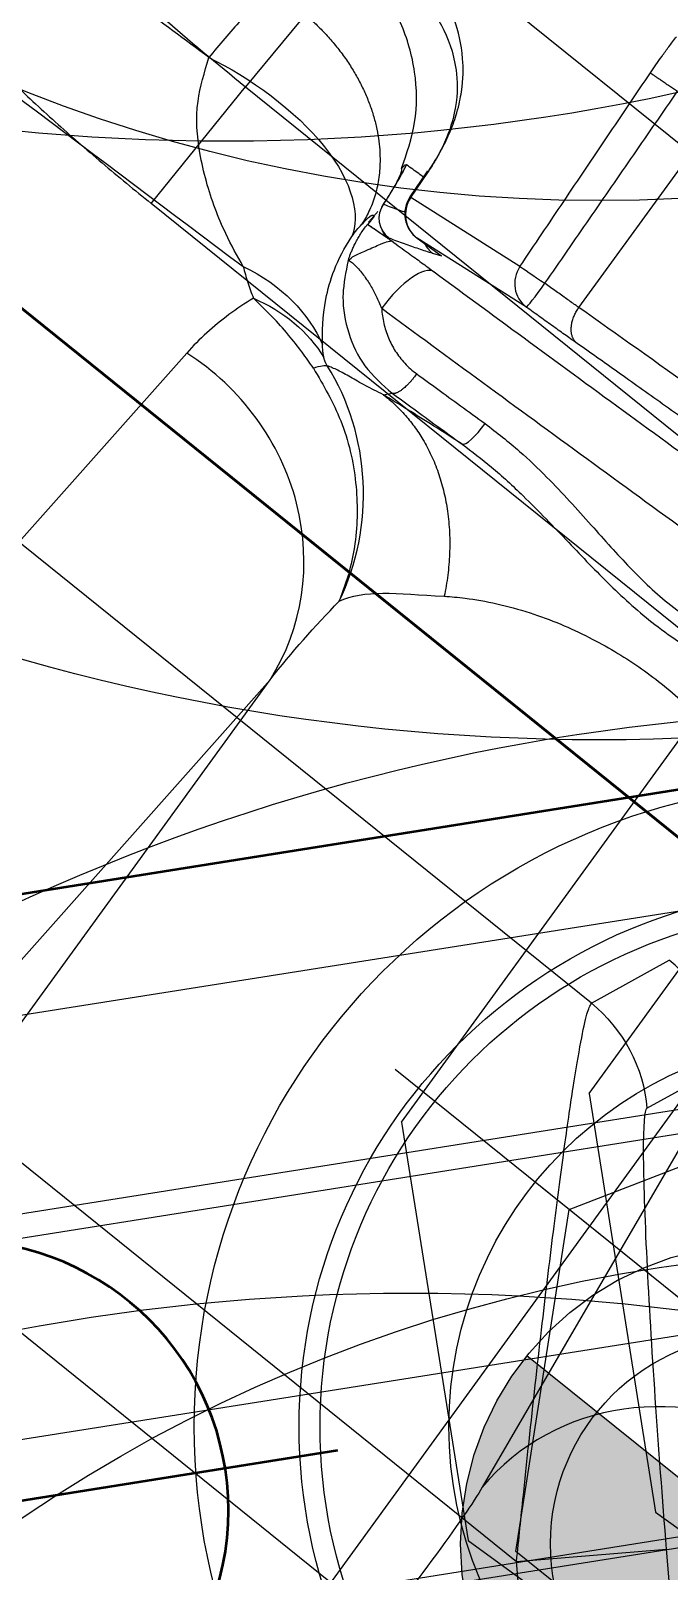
# Model space of a CAD drawing. Header units: millimetres. Extents: x 10462777 to 22643323, y 453826 to 1389191.
# Drawn here: x 11287668.36 to 11287679.01, y 585182.22 to 585207.93 of the extents above; entities that cross this region are included whole.
import ezdxf

# ---------------------------------------------------------------- set-up
doc = ezdxf.new("R2010")
doc.units = ezdxf.units.MM
doc.header["$LTSCALE"] = 200
doc.header["$MEASUREMENT"] = 0
for name, pattern in [('CENTER', [2, 1.25, -0.25, 0.25, -0.25]), ('HIDDEN', [3.75, 2.5, -1.25]), ('PHANTOM', [2.5, 1.25, -0.25, 0.25, -0.25, 0.25, -0.25])]:
    doc.linetypes.add(name, pattern=pattern)
doc.layers.get('0').update_dxf_attribs({"linetype": 'CONTINUOUS'})
for name, color, linetype in [('1', 1, 'CENTER'), ('CDQ2A50-25DC-A93L', 7, 'CONTINUOUS'), ('CENTER', 1, 'CONTINUOUS'), ('CL', 3, 'CONTINUOUS'), ('DR1433-A-002-023-000', 7, 'CONTINUOUS'), ('DR1501-002-005-002', 7, 'CONTINUOUS'), ('HIDDEN', 7, 'HIDDEN'), ('HL', 2, 'HIDDEN')]:
    doc.layers.add(name, color=color, linetype=linetype)
doc.layers.add('DR1431-08-005-000', color=7, linetype='CONTINUOUS', lineweight=50)
doc.layers.add('LAYOUT', color=8, linetype='CONTINUOUS', lineweight=25)

# ---------------------------------------------------------------- blocks, each defined once
blk = doc.blocks.new('A$C321A0869')
at = {"layer": '1', "color": 155, "linetype": 'Continuous'}
for p, q in [((388.255, 253.219), (388.255, 285.091)), ((391.308, 251.071), (391.308, 285.091)), ((391.336, 285.091), (391.336, 251.072)), ((380.218, 283.892), (380.218, 248.347)), ((394.042, 267.311), (396.544, 267.311)), ((394.042, 250.404), (394.042, 267.311)), ((396.544, 267.311), (396.544, 250.404)), ((406.611, 267.169), (396.544, 267.311)), ((388.255, 253.219), (389.63, 252.66)), ((387.473, 251.397), (388.848, 250.838)), ((378.934, 247.128), (380.218, 248.347)), ((380.218, 248.347), (381.947, 246.525)), ((123.156, 243.104), (123.156, 246.992)), ((380.663, 245.306), (381.947, 246.525)), ((119.774, 243.464), (119.792, 242.941)), ((119.809, 242.94), (119.792, 243.447)), ((119.792, 242.941), (119.809, 242.94)), ((121.958, 243.08), (119.809, 242.94)), ((122.444, 242.595), (120.295, 242.455)), ((120.295, 242.455), (120.794, 242.452)), ((120.646, 242.403), (120.794, 242.452)), ((121.372, 240.01), (121.476, 240.115)), ((118.309, 238.644), (117.273, 228.161)), ((132.31, 215.653), (132.31, 236.044)), ((132.438, 235.91), (133.419, 226.225)), ((122.638, 235.051), (121.602, 224.568)), ((122.638, 215.654), (122.638, 235.051))]:
    blk.add_line(p, q, dxfattribs=at)
blk.add_arc((120.295, 242.958), 0.503, 181.9319, 269.732, dxfattribs=at)
for centre, major_axis, ratio, start_param, end_param in [((387.119, 252.66), (-0.947, -2.33), 0.998404, 1.145984, 1.956304), ((120.295, 242.958), (0.033, -0.502), 0.965941, 4.684311, 6.215689), ((122.444, 243.098), (-0.503, -0.018), 0.001214, 0.261636, 1.604682), ((122.444, 243.098), (0.033, -0.502), 0.965941, 4.684311, 6.215689), ((122.444, 243.098), (0, -0.503), 0.0339, 0.017463, 1.570816), ((119.908, 242.584), (-0.106, 0.388), 0.997822, 1.304169, 2.873854), ((120.646, 242.806), (-0.127, 0.382), 0.998478, 2.312751, 2.819629), ((119.91, 242.581), (-0.083, -0.394), 0.996405, 6.0569, 6.490677), ((119.929, 242.57), (-0.343, 0.21), 0.999791, 1.672901, 2.119949), ((120.851, 241.16), (0.007, 1.006), 0.347159, 0.01862, 1.57304), ((122.912, 240.617), (-0.001, 0.503), 0.231957, 3.195414, 4.712032), ((118.623, 234.875), (4.004, -0.396), 0.938232, 0.151692, 1.741606), ((137.434, 226.048), (4.004, 0.405), 0.940056, 1.554234, 2.987664)]:
    blk.add_ellipse(centre, major_axis=major_axis, ratio=ratio, start_param=start_param, end_param=end_param, dxfattribs=at)
for points, degree in [([(395.207, 274.352), (395.145, 274.333), (395.021, 274.243), (394.841, 273.945), (394.671, 273.494), (394.514, 272.9), (394.375, 272.178), (394.257, 271.345), (394.163, 270.419), (394.093, 269.423), (394.051, 268.377), (394.042, 267.669), (394.042, 267.311)], 3), ([(388.255, 253.219), (388.255, 252.539), (387.965, 251.865), (387.473, 251.397)], 3), ([(381.947, 246.525), (382.567, 247.113), (383.814, 248.282), (385.566, 249.876), (386.985, 251.101), (387.431, 251.414), (387.473, 251.397)], 3), ([(121.821, 246.974), (121.819, 247.026), (121.816, 247.136), (121.814, 247.312), (121.814, 247.505), (121.817, 247.645), (121.819, 247.718)], 3), ([(121.958, 243.08), (121.943, 243.518), (121.912, 244.39), (121.866, 245.688), (121.836, 246.546), (121.821, 246.974)], 3), ([(122.461, 243.098), (122.451, 243.536), (122.43, 244.407), (122.399, 245.705), (122.379, 246.564), (122.369, 246.992)], 3), ([(119.4, 243.242), (119.402, 243.276), (119.407, 243.326), (119.42, 243.342), (119.429, 243.342)], 3), ([(119.513, 242.525), (119.509, 242.585), (119.501, 242.705), (119.486, 242.875), (119.468, 243.028), (119.447, 243.149), (119.424, 243.226), (119.408, 243.243), (119.4, 243.242)], 3), ([(119.507, 242.584), (119.504, 242.642), (119.496, 242.758), (119.483, 242.928), (119.468, 243.089), (119.45, 243.232), (119.436, 243.309), (119.429, 243.342)], 3), ([(115.711, 242.854), (114.713, 242.863), (113.715, 242.871), (112.717, 242.88)], 3), ([(119.501, 242.429), (119.481, 242.193)], 1), ([(119.513, 242.525), (119.509, 242.536), (119.503, 242.555), (119.505, 242.574), (119.507, 242.584)], 3), ([(123.487, 242.602), (123.415, 242.6), (123.263, 242.599), (123.004, 242.596), (122.728, 242.595), (122.54, 242.595), (122.444, 242.595)], 3), ([(135.148, 242.515), (135.13, 242.521), (135.044, 242.533), (134.76, 242.551), (134.327, 242.568), (133.754, 242.583), (133.057, 242.597), (132.249, 242.609), (131.35, 242.619), (130.378, 242.626), (129.356, 242.63), (128.306, 242.632), (127.252, 242.631), (126.216, 242.628), (125.223, 242.621), (124.298, 242.613), (123.748, 242.606), (123.487, 242.602)], 3), ([(119.409, 242.094), (119.416, 242.14), (119.423, 242.186), (119.43, 242.224)], 3), ([(119.91, 242.179), (119.908, 242.179), (119.905, 242.18), (119.907, 242.181), (119.908, 242.181)], 3), ([(119.908, 242.181), (119.997, 242.206), (120.17, 242.254), (120.416, 242.328), (120.571, 242.378), (120.646, 242.403)], 3), ([(119.929, 242.168), (119.93, 242.17), (119.928, 242.174), (119.918, 242.177), (119.91, 242.179)], 3), ([(119.978, 242.168), (120.039, 242.168), (120.157, 242.168), (120.316, 242.168), (120.46, 242.168), (120.593, 242.167), (120.723, 242.167), (120.809, 242.166), (120.851, 242.166)], 3), ([(120.851, 242.166), (121.505, 242.162), (122.831, 242.154), (124.885, 242.147), (126.973, 242.143), (129.073, 242.143), (131.162, 242.146), (133.221, 242.154), (134.55, 242.161), (135.206, 242.165)], 3), ([(119.396, 241.836), (119.392, 241.932), (119.398, 242.021), (119.409, 242.094)], 3), ([(119.581, 241.476), (119.576, 241.493), (119.565, 241.527), (119.55, 241.578), (119.535, 241.638), (119.52, 241.706), (119.507, 241.782), (119.495, 241.865), (119.487, 241.955), (119.483, 242.051), (119.484, 242.117), (119.485, 242.151)], 3), ([(119.485, 242.151), (119.487, 242.151), (119.49, 242.152), (119.493, 242.153), (119.495, 242.154)], 3), ([(119.581, 241.476), (119.661, 241.3), (119.74, 241.123), (119.846, 240.966)], 3), ([(120.502, 241.16), (120.556, 241.094), (120.673, 240.972), (120.878, 240.822), (121.101, 240.71), (121.348, 240.636), (121.526, 240.618), (121.618, 240.618)], 3), ([(109.057, 240.517), (112.113, 240.467), (115.169, 240.416), (118.225, 240.366)], 3), ([(118.225, 240.366), (118.913, 240.505), (119.58, 240.365), (120.056, 240.091)], 3), ([(121.618, 240.618), (121.757, 240.617), (122.047, 240.617), (122.517, 240.617), (122.854, 240.617), (123.029, 240.617)], 3), ([(118.672, 240.038), (119.195, 240.164), (119.749, 240.122), (120.204, 239.928)], 3), ([(122.919, 240.115), (122.726, 240.104), (122.356, 240.082), (121.84, 240.046), (121.524, 240.022), (121.372, 240.01)], 3), ([(121.476, 240.115), (121.618, 240.115), (121.915, 240.115), (122.395, 240.114), (122.74, 240.115), (122.919, 240.115)], 3), ([(118.672, 240.038), (118.607, 239.885), (118.494, 239.578), (118.372, 239.113), (118.324, 238.801), (118.309, 238.644)], 3), ([(120.33, 239.85), (120.321, 239.853), (120.304, 239.861), (120.284, 239.871), (120.267, 239.881), (120.252, 239.89), (120.239, 239.9), (120.226, 239.909), (120.215, 239.918), (120.208, 239.925), (120.204, 239.928)], 3), ([(120.167, 239.683), (120.238, 239.785), (120.294, 239.841), (120.33, 239.85)], 3), ([(122.8, 236.787), (122.561, 238.147), (121.593, 239.347), (120.33, 239.85)], 3), ([(122.8, 236.787), (123.016, 237.193), (123.484, 237.441), (124.171, 237.884)], 3), ([(122.638, 235.051), (122.66, 235.629), (122.714, 236.208), (122.8, 236.787)], 3), ([(133.419, 226.225), (133.447, 225.946), (133.473, 224.896), (133.427, 223.25), (133.391, 222.426)], 3)]:
    blk.add_open_spline(points, degree=degree, dxfattribs=at)
for points, degree, knots in [([(397.189, 272.343), (397.14, 272.305), (397.049, 272.233), (396.929, 271.914), (396.838, 271.539), (396.771, 271.158), (396.673, 270.448), (396.561, 269.202), (396.549, 267.925), (396.544, 267.311)], 3, [0, 0, 0, 0, 0.136527, 0.254978, 0.355332, 0.437573, 0.501689, 0.760466, 1, 1, 1, 1]), ([(380.218, 248.347), (380.529, 248.549), (381.095, 248.917), (382.197, 249.628), (383.477, 250.442), (384.88, 251.319), (386.057, 252.038), (386.989, 252.588), (387.665, 252.967), (388.113, 253.193), (388.208, 253.21), (388.255, 253.219)], 3, [0, 0, 0, 0, 0.083326, 0.151672, 0.297407, 0.434564, 0.562079, 0.68028, 0.791298, 0.896614, 1, 1, 1, 1]), ([(119.792, 243.447), (119.782, 243.599), (119.764, 243.877), (119.691, 244.248), (119.59, 244.585), (119.407, 244.987), (119.09, 245.426), (118.39, 246.013), (117.035, 246.472), (115.867, 246.22), (115.124, 246.06)], 3, [0, 0, 0, 0, 0.024222, 0.044598, 0.069096, 0.101718, 0.167094, 0.268718, 0.534495, 1, 1, 1, 1]), ([(117.139, 245.845), (117.381, 245.863), (117.831, 245.815), (118.516, 245.616), (119.085, 245.241), (119.48, 244.741), (119.687, 244.227), (119.763, 243.82), (119.787, 243.554), (119.791, 243.417), (119.791, 243.348)], 3, [0, 0, 0, 0, 0.296494, 0.526122, 0.741357, 0.86778, 0.933922, 0.966829, 0.983319, 1, 1, 1, 1]), ([(119.4, 243.242), (119.321, 243.499), (119.159, 244.024), (118.653, 244.704), (117.986, 245.226), (117.265, 245.529), (116.784, 245.576), (116.576, 245.591)], 3, [0, 0, 0, 0, 0.202889, 0.416222, 0.63221, 0.842478, 1, 1, 1, 1]), ([(115.884, 244.367), (115.864, 244.258), (115.823, 244.04), (115.756, 243.551), (115.729, 243.132), (115.711, 242.853)], 3, [0, 0, 0, 0, 0.249858, 0.499983, 1, 1, 1, 1]), ([(119.779, 243.342), (119.747, 243.342), (119.634, 243.342), (119.516, 243.342), (119.429, 243.342)], 3, [0, 0, 0, 0, 0.285384, 1, 1, 1, 1]), ([(115.711, 242.853), (116.445, 242.985), (117.406, 242.987), (118.884, 242.578), (119.316, 242.19), (119.396, 241.836)], 3, [0, 0, 0, 0, 0.5, 0.5, 1, 1, 1, 1]), ([(123.156, 243.104), (123.138, 243.104), (123.061, 243.102), (122.909, 243.1), (122.692, 243.098), (122.539, 243.098), (122.462, 243.098), (122.461, 243.098)], 3, [0, 0, 0, 0, 0.094752, 0.395036, 0.694761, 0.994476, 1, 1, 1, 1]), ([(135.65, 243.018), (135.606, 243.025), (135.52, 243.039), (135.136, 243.058), (134.617, 243.075), (133.987, 243.09), (133.289, 243.102), (132.554, 243.112), (131.811, 243.119), (130.484, 243.13), (128.377, 243.137), (125.511, 243.131), (123.946, 243.113), (123.156, 243.104)], 3, [0, 0, 0, 0, 0.077293, 0.150401, 0.219337, 0.284093, 0.34467, 0.401065, 0.453279, 0.501308, 0.664235, 0.830466, 1, 1, 1, 1]), ([(118.225, 240.366), (118.038, 240.452), (117.723, 240.598), (117.14, 240.949), (116.551, 241.411), (115.982, 242.066), (115.794, 242.611), (115.711, 242.854)], 3, [0, 0, 0, 0, 0.193806, 0.326914, 0.597095, 0.821193, 1, 1, 1, 1]), ([(119.507, 242.584), (119.596, 242.608), (119.721, 242.643), (119.842, 242.679), (119.879, 242.69)], 3, [0, 0, 0, 0, 0.689149, 1, 1, 1, 1]), ([(119.43, 242.224), (119.434, 242.248), (119.443, 242.293), (119.46, 242.337), (119.476, 242.337), (119.486, 242.337)], 3, [0, 0, 0, 0, 0.274607, 0.572651, 1, 1, 1, 1]), ([(119.485, 242.151), (119.497, 242.155), (119.632, 242.159), (119.69, 242.161), (119.788, 242.163), (119.819, 242.164), (119.88, 242.166), (119.947, 242.167), (119.978, 242.168)], 2, [0, 0, 0, 0.5, 0.5, 0.75, 0.75, 0.875, 0.875, 1, 1, 1]), ([(119.495, 242.154), (119.496, 242.178), (119.499, 242.23), (119.5, 242.297), (119.501, 242.333)], 3, [0, 0, 0, 0, 0.462687, 1, 1, 1, 1]), ([(119.929, 242.168), (119.734, 242.163), (119.665, 242.161), (119.547, 242.157), (119.495, 242.154)], 2, [0, 0, 0, 0.5, 0.5, 1, 1, 1]), ([(119.581, 241.476), (119.59, 241.516), (119.607, 241.6), (119.74, 241.808), (119.85, 242.006), (119.939, 242.14), (119.965, 242.159), (119.978, 242.168)], 3, [0, 0, 0, 0, 0.183346, 0.388593, 0.642443, 0.828075, 1, 1, 1, 1]), ([(120.056, 240.091), (119.934, 240.251), (119.785, 240.46), (119.53, 241.018), (119.412, 241.37), (119.396, 241.836)], 3, [0, 0, 0, 0, 0.5, 0.5, 1, 1, 1, 1]), ([(119.581, 241.476), (119.582, 241.476), (119.583, 241.481), (119.597, 241.488), (119.641, 241.489), (119.709, 241.482), (119.797, 241.466), (119.898, 241.441), (120.001, 241.408), (120.101, 241.37), (120.195, 241.328), (120.285, 241.282), (120.377, 241.232), (120.449, 241.19), (120.493, 241.165), (120.502, 241.16)], 3, [0, 0, 0, 0, 0.012537, 0.117886, 0.223447, 0.32978, 0.437729, 0.542233, 0.635813, 0.718463, 0.792113, 0.857908, 0.920039, 0.983129, 1, 1, 1, 1]), ([(120.502, 241.16), (121.195, 241.156), (122.582, 241.148), (124.738, 241.141), (126.921, 241.137), (129.119, 241.137), (131.304, 241.141), (133.462, 241.148), (134.852, 241.155), (135.547, 241.159)], 3, [0, 0, 0, 0, 0.142909, 0.285792, 0.428662, 0.571517, 0.714357, 0.85718, 1, 1, 1, 1]), ([(119.846, 240.966), (119.852, 240.956), (119.975, 240.778), (120.284, 240.48), (120.84, 240.175), (121.26, 240.136), (121.476, 240.115)], 3, [0, 0, 0, 0, 0.018504, 0.337846, 0.659315, 1, 1, 1, 1]), ([(123.029, 240.617), (123.275, 240.61), (123.729, 240.596), (124.364, 240.506), (124.927, 240.401), (125.442, 240.29), (125.929, 240.183), (126.544, 240.059), (127.347, 239.951), (128.195, 240.002), (128.916, 240.139), (129.484, 240.274), (130.06, 240.417), (130.68, 240.557), (131.399, 240.689), (131.922, 240.72), (132.207, 240.738)], 3, [0, 0, 0, 0, 0.080725, 0.148995, 0.208367, 0.266347, 0.319067, 0.36904, 0.467913, 0.577834, 0.63918, 0.702779, 0.764647, 0.82981, 0.9073, 1, 1, 1, 1]), ([(118.225, 240.366), (118.295, 240.308), (118.431, 240.197), (118.593, 240.09), (118.672, 240.038)], 3, [0, 0, 0, 0, 0.51284, 1, 1, 1, 1]), ([(122.919, 240.115), (123.126, 240.111), (123.569, 240.101), (124.373, 240.004), (125.29, 239.837), (126.299, 239.649), (127.329, 239.54), (128.445, 239.596), (129.405, 239.784), (130.193, 239.953), (130.855, 240.084), (131.562, 240.198), (132.073, 240.224), (132.308, 240.235)], 3, [0, 0, 0, 0, 0.066143, 0.141795, 0.256863, 0.361252, 0.46566, 0.583208, 0.712167, 0.773874, 0.837655, 0.925215, 1, 1, 1, 1]), ([(120.167, 239.683), (120.064, 239.718), (119.844, 239.795), (119.488, 239.893), (119.086, 239.983), (118.816, 240.019), (118.672, 240.038)], 3, [0, 0, 0, 0, 0.202391, 0.434547, 0.698637, 1, 1, 1, 1]), ([(120.204, 239.928), (120.19, 239.941), (120.155, 239.975), (120.106, 240.029), (120.072, 240.07), (120.056, 240.091)], 3, [0, 0, 0, 0, 0.246048, 0.63166, 1, 1, 1, 1]), ([(121.372, 240.01), (121.259, 239.991), (121.025, 239.951), (120.743, 239.923), (120.5, 239.895), (120.388, 239.865), (120.33, 239.85)], 3, [0, 0, 0, 0, 0.226451, 0.46798, 0.725498, 1, 1, 1, 1]), ([(120.167, 239.683), (120.47, 239.549), (121.1, 239.27), (121.885, 238.584), (122.377, 237.889), (122.661, 237.28), (122.751, 236.96), (122.8, 236.787)], 3, [0, 0, 0, 0, 0.240342, 0.499543, 0.749438, 0.864553, 1, 1, 1, 1]), ([(124.171, 237.884), (124.266, 237.946), (124.509, 238.091), (124.941, 238.303), (125.461, 238.5), (125.993, 238.65), (126.508, 238.752), (127.004, 238.814), (127.486, 238.842), (127.964, 238.838), (128.45, 238.803), (128.946, 238.731), (129.423, 238.623), (129.854, 238.491), (130.232, 238.344), (130.569, 238.183), (130.874, 238.008), (131.147, 237.822), (131.39, 237.625), (131.548, 237.473), (131.629, 237.387), (131.643, 237.371)], 3, [0, 0, 0, 0, 0.050206, 0.121697, 0.192061, 0.254502, 0.311173, 0.362686, 0.411648, 0.460199, 0.510527, 0.564911, 0.622823, 0.677664, 0.728627, 0.780086, 0.832024, 0.883516, 0.935268, 0.988244, 1, 1, 1, 1]), ([(137.119, 229.818), (137.132, 229.665), (137.157, 229.358), (137.197, 228.685), (137.238, 227.863), (137.277, 226.909), (137.315, 225.842), (137.348, 224.713), (137.38, 223.501), (137.397, 222.679), (137.406, 222.25)], 3, [0, 0, 0, 0, 0.12227, 0.246247, 0.371943, 0.499371, 0.621613, 0.749499, 0.869315, 1, 1, 1, 1])]:
    blk.add_open_spline(points, degree=degree, knots=knots, dxfattribs=at)
for points, weights in [([(121.821, 246.974), (121.889, 246.975), (122.108, 246.982), (122.369, 246.992)], [1.13319327152, 0.950764818223, 0.955734010051, 1.148100847]), ([(115.884, 244.367), (117.819, 244.57), (119.342, 243.588), (119.409, 242.094)], [1.20670435222, 0.931098593681, 0.93109854926, 1.20670421896]), ([(123.487, 242.602), (123.295, 242.605), (123.159, 242.813), (123.156, 243.104)], [1.16840952779, 0.943863594086, 0.943863490738, 1.16840921774]), ([(121.618, 240.618), (121.618, 240.336), (121.56, 240.131), (121.476, 240.115)], [1.15875232048, 0.947082544613, 0.947082559839, 1.15875236616]), ([(121.372, 240.01), (122.558, 239.978), (123.58, 239.189), (124.171, 237.884)], [1.05435092608, 0.969925491101, 0.983856072092, 1.09614266906])]:
    blk.add_rational_spline(points, weights, degree=3, dxfattribs=at)
blk = doc.blocks.new('A$C3D036A4C')
at = {"layer": 'DR1501-002-005-002'}
h = blk.add_hatch(color=256, dxfattribs=at)
h.dxf.hatch_style = 1
h.paths.add_polyline_path([(20, 35), (20, 33.5, -0.414214), (23.5, 30), (25, 30, 0.414214)])
h.paths.add_polyline_path([(20, 33.5), (20, 30), (23.5, 30, 0.414214)], flags=17)
h.paths.add_polyline_path([(20, 30), (16.5, 30, 0.414214), (20, 26.5)], flags=17)
h.paths.add_polyline_path([(16.5, 30), (15, 30, 0.414214), (20, 25), (20, 26.5, -0.414214)])
at = {"layer": 'CL'}
for p, q in [((15, 30), (25, 30)), ((13.5, 15), (26.5, 15))]:
    blk.add_line(p, q, dxfattribs=at)
at = {"layer": 'DR1501-002-005-002'}
for p, q in [((0, 5), (0, 85)), ((5, 0), (0, 5)), ((5, 0), (95, 0))]:
    blk.add_line(p, q, dxfattribs=at)
for centre, radius in [((20, 30), 3.5), ((20, 15), 6.5)]:
    blk.add_circle(centre, radius, dxfattribs=at)
at = {"layer": 'HL'}
blk.add_circle((20, 30), 5, dxfattribs=at)
blk = doc.blocks.new('A$C148D47CC')
at = {"layer": 'DR1501-002-005-002'}
blk.add_line((0, 0), (175, 0), dxfattribs=at)
blk = doc.blocks.new('A$C4F800965')
at = {"layer": 'CL'}
blk.add_circle((35, 35), 26, dxfattribs=at)
at = {"layer": 'DR1501-002-005-002'}
blk.add_circle((35, 35), 35, dxfattribs=at)
blk = doc.blocks.new('A$C59BF75ED')
at = {"layer": 'CENTER'}
blk.add_line((40.5, 15), (59.5, 15), dxfattribs=at)
at = {"layer": 'DR1501-002-005-002'}
blk.add_lwpolyline([(52.887, 10), (47.113, 10), (44.226, 15), (47.113, 20), (52.887, 20), (55.773, 15), (52.887, 10)], dxfattribs=at)
for radius in [10.75, 9, 8.65]:
    blk.add_circle((50, 15), radius, dxfattribs=at)
for name, p in [('A$C3D036A4C', (30, 0)), ('A$C4F800965', (0, 10)), ('A$C148D47CC', (25, 35))]:
    blk.add_blockref(name, p, dxfattribs=at)
blk = doc.blocks.new('A$C01323151')
at = {"layer": 'DR1501-002-005-002', "xscale": -1, "rotation": 270}
blk.add_blockref('A$C59BF75ED', (160.15, 152.367), dxfattribs=at)
at = {"layer": 'DR1501-002-005-002', "rotation": 90.00000000000004}
blk.add_blockref('A$C59BF75ED', (444.4, 152.367), dxfattribs=at)
blk = doc.blocks.new('A$C6B1410A9')
at = {"layer": 'DR1501-002-005-002', "xscale": -1, "rotation": 270}
blk.add_blockref('A$C59BF75ED', (145.06, 152.004), dxfattribs=at)
at = {"layer": 'DR1501-002-005-002', "rotation": 90.00000000000004}
blk.add_blockref('A$C59BF75ED', (414.4, 149.992), dxfattribs=at)
blk = doc.blocks.new('CDQ2A50-25-S')
at = {"layer": 'CDQ2A50-25DC-A93L', "ltscale": 10}
for p, q in [((-32, 65.5), (-32, 0)), ((-28.723, 0), (-28.723, 65.5)), ((-21.5, 0), (-21.5, 65.5))]:
    blk.add_line(p, q, dxfattribs=at)
at = {"layer": 'CENTER', "ltscale": 10}
blk.add_line((-25, -3), (-25, 68.5), dxfattribs=at)
at = {"layer": 'HIDDEN', "ltscale": 10}
for p, q in [((-28.323, 0), (-28.323, 65.5)), ((-21.677, 0), (-21.677, 65.5))]:
    blk.add_line(p, q, dxfattribs=at)
blk = doc.blocks.new('A$C7C8F32CC')
at = {"layer": 'DR1431-08-005-000', "ltscale": 10}
blk.add_line((6.5, 159, 41.999), (6.5, 102, 41.999), dxfattribs=at)
at = {"layer": 'DR1431-08-005-000', "color": 1, "linetype": 'CENTER', "ltscale": 0.5}
blk.add_line((16.5, 154.406, 41.999), (16.5, 141.594, 41.999), dxfattribs=at)
at = {"layer": 'DR1431-08-005-000', "ltscale": 10}
blk.add_circle((16.5, 148, 41.999), 4.5, dxfattribs=at)
at = {"layer": 'DR1433-A-002-023-000'}
blk.add_blockref('CDQ2A50-25-S', (40.5, 102, 41.999), dxfattribs=at)
blk = doc.blocks.new('A$C5CB33DE0')
at = {"layer": 'DR1433-A-002-023-000', "ltscale": 0.5, "xscale": -1, "rotation": 180}
blk.add_blockref('A$C7C8F32CC', (0, 170.5), dxfattribs=at)
blk = doc.blocks.new('A$C256B494F')
at = {"layer": 'DR1501-002-005-002'}
blk.add_blockref('A$C59BF75ED', (475.786, 197.943, -10.028), dxfattribs=at)
for name, p, rotation in [('A$C5CB33DE0', (186.894, 170.537, -52.027), 314.9999999999999), ('A$C59BF75ED', (230, 264.787, -10.028), 180)]:
    blk.add_blockref(name, p, dxfattribs=dict(at, rotation=rotation))
blk = doc.blocks.new('A$C1F8A417F')
at = {"ltscale": 10}
for name, p in [('A$C256B494F', (1576.882, 789.024, 10.028)), ('A$C6B1410A9', (1650.716, 788.607)), ('A$C01323151', (1633.375, 786.022))]:
    blk.add_blockref(name, p, dxfattribs=at)
at = {"layer": 'DR1501-002-005-002'}
blk.add_blockref('A$C321A0869', (1664.775, 743.024), dxfattribs=at)
blk = doc.blocks.new('A$C7DA30AB0')
at = {"layer": 'LAYOUT', "color": 6, "linetype": 'PHANTOM'}
blk.add_circle((3030.448, 3025.987, 0), 2693.021, dxfattribs=at)

msp = doc.modelspace()

# ---------------------------------------------------------------- block references
at = {"ltscale": 10, "rotation": 324.019764306913}
msp.add_blockref('A$C1F8A417F', (11285651.31599, 585455.73383), dxfattribs=at)

# ---------------------------------------------------------------- next in the draw order: block references
at = {"ltscale": 10, "rotation": 51.1429793073033}
msp.add_blockref('A$C1F8A417F', (11287165.47006, 582967.95012), dxfattribs=at)

# ---------------------------------------------------------------- next in the draw order: block references
at = {"ltscale": 10}
msp.add_blockref('A$C7DA30AB0', (11285684.40366, 580408.4363), dxfattribs=at)

doc.saveas('drawing.dxf')
